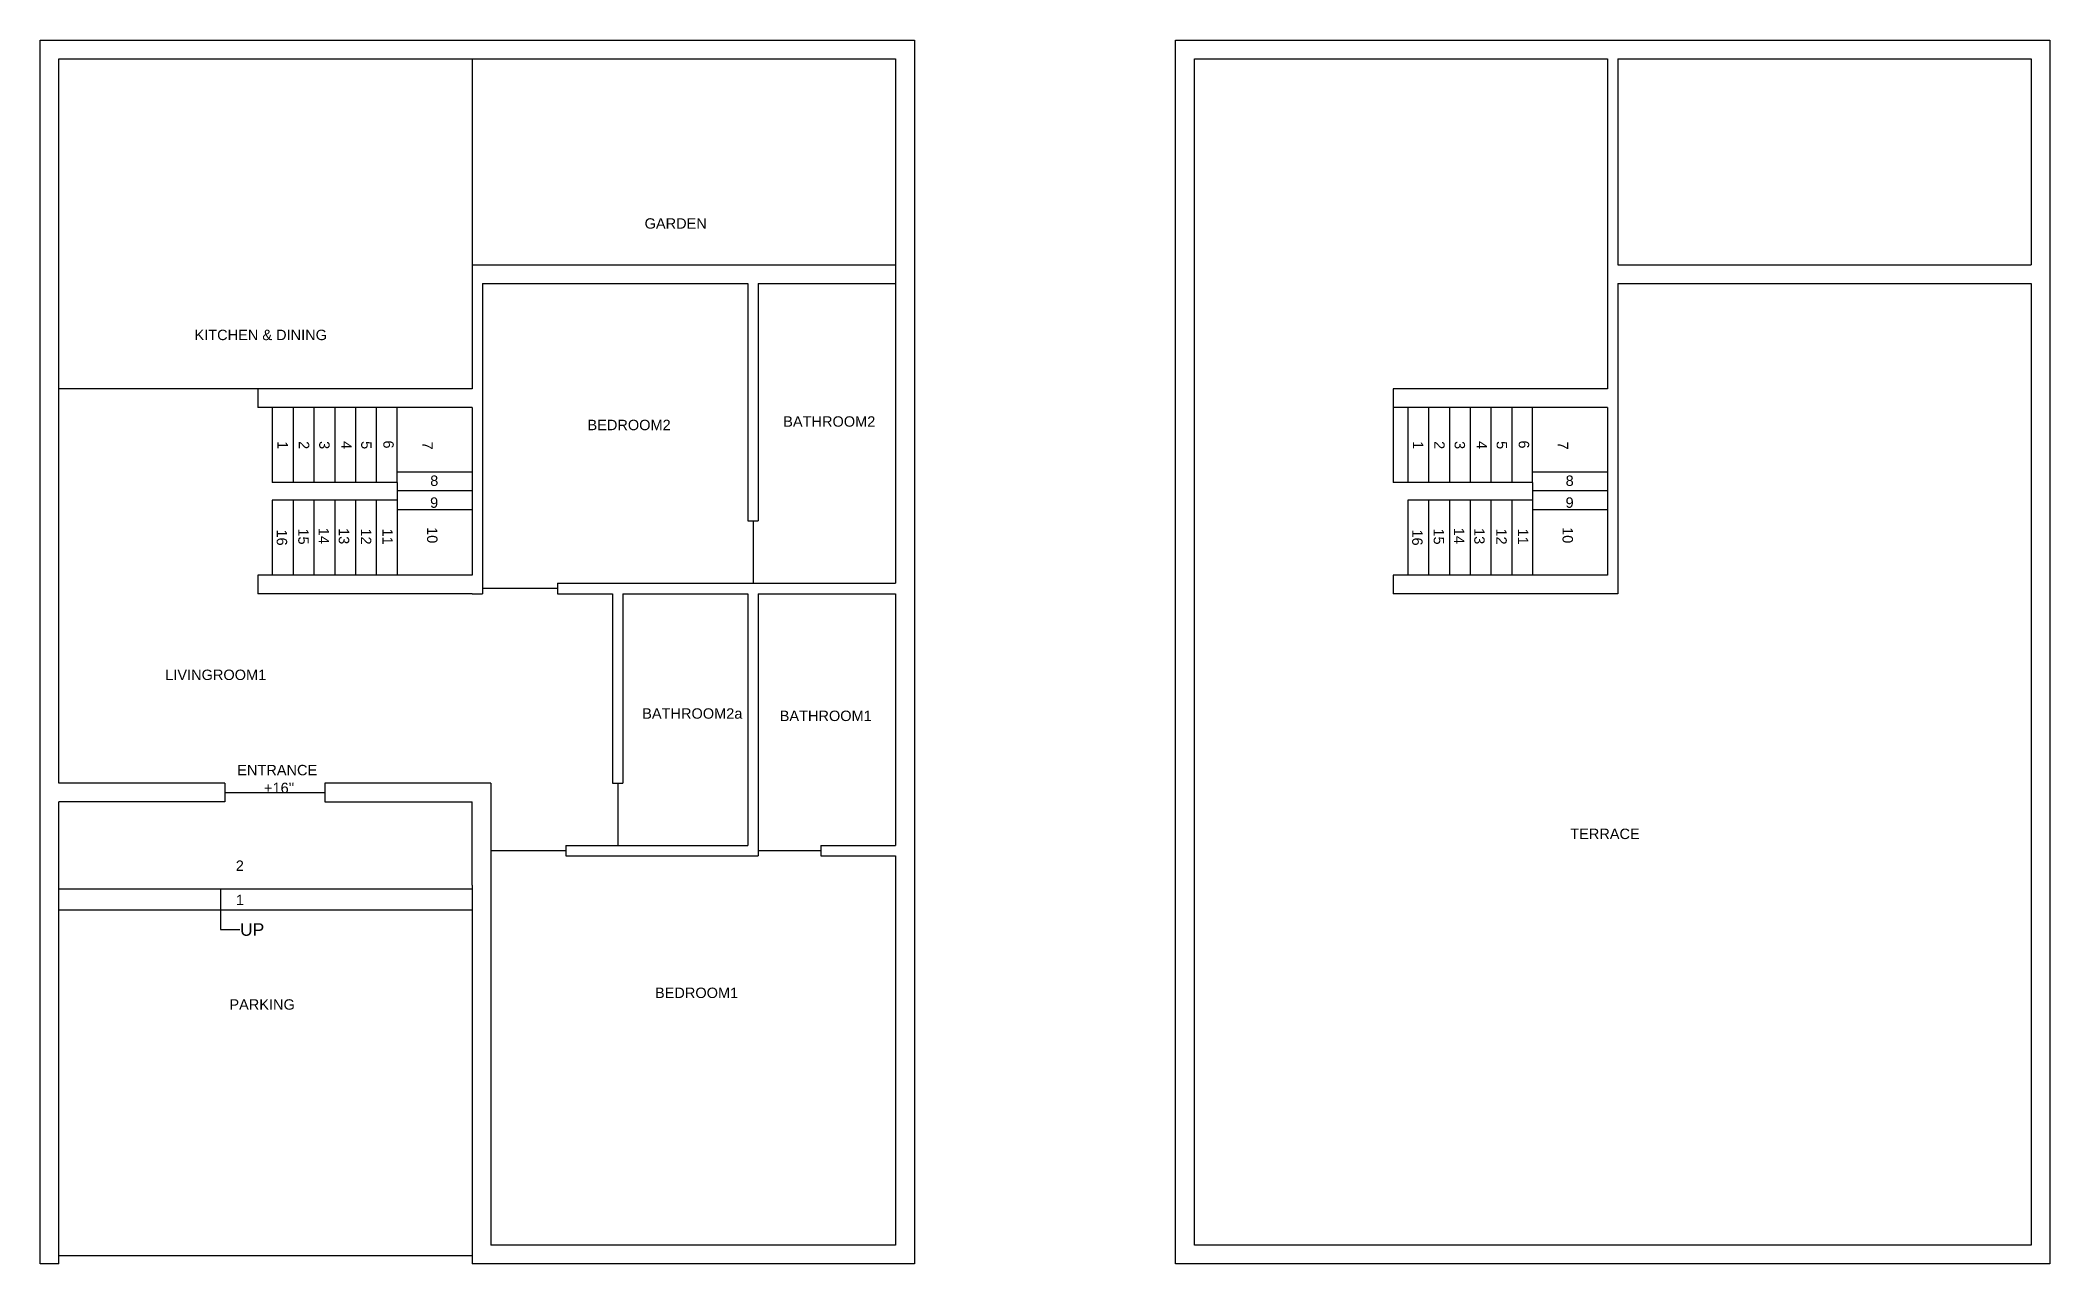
# Model space of a CAD drawing. Header units: feet. Extents: x 187 to 1152, y -868 to -280.
import ezdxf
from ezdxf import colors
from ezdxf.entities.mleader import LeaderData, LeaderLine
from ezdxf.math import Vec2, Vec3

# ---------------------------------------------------------------- set-up
doc = ezdxf.new("R2010")
doc.units = ezdxf.units.FT
doc.header["$MEASUREMENT"] = 0
for name, color, linetype in [('BathRoom1', 7, 'Continuous'), ('BathRoom2', 7, 'Continuous'), ('BathRoom2a', 7, 'Continuous'), ('BathRoom2c', 7, 'Continuous'), ('BedRoom1', 7, 'Continuous'), ('BedRoom2', 7, 'Continuous'), ('Boundary', 7, 'Continuous'), ('Door2.6fPanel', 7, 'Continuous'), ('Door3fPanel', 7, 'Continuous'), ('Door4fPanel', 7, 'Continuous'), ('Entrance_Staircase', 7, 'Continuous'), ('Kitchen & Dining', 7, 'Continuous'), ('LivingRoom1', 7, 'Continuous'), ('Main_gate', 7, 'Continuous'), ('Parking', 7, 'Continuous'), ('Staircase', 7, 'Continuous'), ('Staircase_innerwall', 7, 'Continuous')]:
    doc.layers.add(name, color=color, linetype=linetype)
doc.layers.add('Garden', color=7, linetype='Continuous', plot=False)
doc.layers.add('Terrace', color=7, linetype='Continuous', plot=False)
doc.styles.get("Standard").update_dxf_attribs({"font": 'arial.ttf'})

msp = doc.modelspace()

# ---------------------------------------------------------------- linework, layer by layer
at = {"layer": 'BathRoom1'}
for p, q in [((394.36, -447.23), (291.36, -447.23)), ((531.86, -545.73), (597.86, -545.73)), ((531.86, -545.73), (531.86, -671.73)), ((597.86, -545.73), (597.86, -666.73)), ((561.86, -666.73), (561.86, -671.73)), ((561.86, -666.73), (597.86, -666.73))]:
    msp.add_line(p, q, dxfattribs=at)
at = {"layer": 'BathRoom2'}
for p, q in [((531.86, -396.73), (597.86, -396.73)), ((531.86, -396.73), (531.86, -510.73)), ((597.86, -396.73), (597.86, -540.73)), ((526.86, -510.73), (531.86, -510.73)), ((526.86, -540.73), (597.86, -540.73))]:
    msp.add_line(p, q, dxfattribs=at)
at = {"layer": 'BathRoom2a'}
for p, q in [((466.86, -545.73), (526.86, -545.73)), ((466.86, -545.73), (466.86, -636.73)), ((526.86, -545.73), (526.86, -666.73)), ((461.86, -636.73), (466.86, -636.73)), ((439.36, -666.73), (526.86, -666.73))]:
    msp.add_line(p, q, dxfattribs=at)
at = {"layer": 'BathRoom2c'}
msp.add_line((394.36, -545.73), (291.36, -545.73), dxfattribs=at)
at = {"layer": 'BedRoom1'}
for p, q in [((403.36, -636.73), (403.36, -858.73)), ((439.36, -666.73), (439.36, -671.73)), ((439.36, -671.73), (531.86, -671.73)), ((561.86, -671.73), (597.86, -671.73)), ((597.86, -671.73), (597.86, -858.73)), ((597.86, -858.73), (403.36, -858.73))]:
    msp.add_line(p, q, dxfattribs=at)
at = {"layer": 'BedRoom2'}
for p, q in [((399.36, -396.73), (526.86, -396.73)), ((399.36, -396.73), (399.36, -545.73)), ((526.86, -396.73), (526.86, -510.73)), ((435.36, -540.73), (526.86, -540.73)), ((435.36, -540.73), (435.36, -545.73))]:
    msp.add_line(p, q, dxfattribs=at)
at = {"layer": 'Boundary'}
for p, q in [((186.86, -279.73), (606.86, -279.73)), ((186.86, -867.73), (186.86, -279.73)), ((606.86, -279.73), (606.86, -867.73)), ((732.4, -279.73), (1152.4, -279.73)), ((732.4, -867.73), (732.4, -279.73)), ((1152.4, -279.73), (1152.4, -867.73)), ((944.9, -288.73), (1143.4, -288.73)), ((1143.4, -288.73), (1143.4, -387.73)), ((195.86, -867.73), (186.86, -867.73)), ((606.86, -867.73), (394.36, -867.73)), ((741.4, -867.73), (732.4, -867.73)), ((1152.4, -867.73), (741.4, -867.73))]:
    msp.add_line(p, q, dxfattribs=at)
at = {"layer": 'Door2.6fPanel'}
for p, q in [((529.36, -510.73), (529.36, -540.73)), ((464.36, -636.73), (464.36, -666.73)), ((561.86, -669.23), (531.86, -669.23))]:
    msp.add_line(p, q, dxfattribs=at)
at = {"layer": 'Door3fPanel'}
for p, q in [((435.36, -543.23), (399.36, -543.23)), ((439.36, -669.23), (403.36, -669.23))]:
    msp.add_line(p, q, dxfattribs=at)
at = {"layer": 'Door4fPanel'}
for p, q in [((394.36, -456.23), (394.36, -536.73)), ((836.9, -456.23), (836.9, -492.23)), ((939.9, -456.23), (939.9, -536.73)), ((275.61, -641.23), (323.61, -641.23))]:
    msp.add_line(p, q, dxfattribs=at)
at = {"layer": 'Entrance_Staircase'}
for p, q in [((275.61, -636.73), (275.61, -645.73)), ((323.61, -636.73), (323.61, -645.73)), ((275.61, -645.73), (195.86, -645.73)), ((195.86, -685.73), (195.86, -645.73)), ((323.61, -645.73), (394.36, -645.73)), ((394.36, -685.73), (394.36, -645.73)), ((394.36, -687.73), (195.86, -687.73)), ((394.36, -697.73), (195.86, -697.73))]:
    msp.add_line(p, q, dxfattribs=at)
at = {"layer": 'Garden'}
for p, q in [((399.36, -288.73), (597.86, -288.73)), ((597.86, -288.73), (597.86, -396.73)), ((394.36, -387.73), (597.86, -387.73))]:
    msp.add_line(p, q, dxfattribs=at)
at = {"layer": 'Kitchen & Dining'}
for p, q in [((195.86, -288.73), (399.36, -288.73)), ((195.86, -507.23), (195.86, -288.73)), ((394.36, -288.73), (394.36, -447.23)), ((741.4, -288.73), (939.9, -288.73))]:
    msp.add_line(p, q, dxfattribs=at)
at = {"layer": 'LivingRoom1'}
for p, q in [((291.36, -447.23), (195.86, -447.23)), ((195.86, -636.73), (195.86, -507.23)), ((394.36, -545.73), (399.36, -545.73)), ((435.36, -545.73), (461.86, -545.73)), ((461.86, -545.73), (461.86, -636.73)), ((275.61, -636.73), (195.86, -636.73)), ((403.36, -636.73), (323.61, -636.73))]:
    msp.add_line(p, q, dxfattribs=at)
at = {"layer": 'Main_gate'}
msp.add_line((195.86, -863.73), (394.36, -863.73), dxfattribs=at)
at = {"layer": 'Parking'}
for p, q in [((195.86, -867.73), (195.86, -685.73)), ((394.36, -685.73), (394.36, -867.73))]:
    msp.add_line(p, q, dxfattribs=at)
at = {"layer": 'Staircase'}
for p, q in [((291.36, -447.23), (291.36, -456.23)), ((836.9, -447.23), (836.9, -456.23)), ((394.36, -456.23), (291.36, -456.23)), ((298.36, -456.23), (298.36, -492.23)), ((308.36, -456.23), (308.36, -492.23)), ((318.36, -456.23), (318.36, -492.23)), ((328.36, -456.23), (328.36, -492.23)), ((338.36, -456.23), (338.36, -492.23)), ((348.36, -456.23), (348.36, -492.23)), ((358.36, -492.23), (358.36, -456.23)), ((939.9, -456.23), (836.9, -456.23)), ((843.9, -456.23), (843.9, -492.23)), ((853.9, -456.23), (853.9, -492.23)), ((863.9, -456.23), (863.9, -492.23)), ((873.9, -456.23), (873.9, -492.23)), ((883.9, -456.23), (883.9, -492.23)), ((893.9, -456.23), (893.9, -492.23)), ((903.9, -492.23), (903.9, -456.23)), ((358.36, -487.23), (394.36, -487.23)), ((358.36, -492.23), (358.36, -510.23)), ((903.9, -487.23), (939.9, -487.23)), ((903.9, -492.23), (903.9, -510.23)), ((298.36, -500.73), (298.36, -536.73)), ((308.36, -500.73), (308.36, -536.73)), ((318.36, -500.73), (318.36, -536.73)), ((328.36, -500.73), (328.36, -536.73)), ((338.36, -500.73), (338.36, -536.73)), ((348.36, -500.73), (348.36, -536.73)), ((394.36, -496.23), (358.36, -496.23)), ((358.36, -500.73), (358.36, -536.73)), ((843.9, -500.73), (843.9, -536.73)), ((853.9, -500.73), (853.9, -536.73)), ((863.9, -500.73), (863.9, -536.73)), ((873.9, -500.73), (873.9, -536.73)), ((883.9, -500.73), (883.9, -536.73)), ((893.9, -500.73), (893.9, -536.73)), ((939.9, -496.23), (903.9, -496.23)), ((903.9, -500.73), (903.9, -536.73)), ((358.36, -505.23), (394.36, -505.23)), ((903.9, -505.23), (939.9, -505.23)), ((394.36, -536.73), (291.36, -536.73)), ((291.36, -536.73), (291.36, -545.73)), ((939.9, -536.73), (836.9, -536.73)), ((836.9, -536.73), (836.9, -545.73))]:
    msp.add_line(p, q, dxfattribs=at)
at = {"layer": 'Staircase_innerwall'}
for p, q in [((358.36, -492.23), (298.36, -492.23)), ((358.36, -492.23), (358.36, -510.23)), ((903.9, -492.23), (836.9, -492.23)), ((903.9, -492.23), (903.9, -510.23)), ((358.36, -500.73), (298.36, -500.73)), ((903.9, -500.73), (843.9, -500.73))]:
    msp.add_line(p, q, dxfattribs=at)
at = {"layer": 'Terrace'}
for p, q in [((741.4, -288.73), (939.9, -288.73)), ((741.4, -858.73), (741.4, -288.73)), ((939.9, -288.73), (939.9, -447.23)), ((944.9, -288.73), (944.9, -387.73)), ((944.9, -387.73), (1143.4, -387.73)), ((944.9, -396.73), (1143.4, -396.73)), ((944.9, -396.73), (944.9, -545.73)), ((1143.4, -396.73), (1143.4, -858.73)), ((939.9, -447.23), (836.9, -447.23)), ((944.9, -447.23), (944.9, -545.73)), ((944.9, -545.73), (836.9, -545.73)), ((1143.4, -858.73), (741.4, -858.73))]:
    msp.add_line(p, q, dxfattribs=at)

# ---------------------------------------------------------------- texts
at = {"layer": 'BathRoom1', "insert": (542.16, -601.91), "char_height": 5, "width": 33.8009, "attachment_point": 1}
msp.add_mtext('BATHROOM1', dxfattribs=at)
at = {"layer": 'BathRoom2', "insert": (543.86, -460.47), "char_height": 5, "width": 38.9455, "attachment_point": 1}
msp.add_mtext('BATHROOM2', dxfattribs=at)
at = {"layer": 'BathRoom2a', "insert": (476.11, -600.79), "char_height": 5, "width": 38.9455, "attachment_point": 1}
msp.add_mtext('BATHROOM2a', dxfattribs=at)
at = {"layer": 'BedRoom1', "insert": (482.24, -735.01), "char_height": 5, "width": 33.9424, "attachment_point": 1}
msp.add_mtext('BEDROOM1', dxfattribs=at)
at = {"layer": 'BedRoom2', "insert": (449.82, -462.14), "char_height": 5, "width": 33.9424, "attachment_point": 1}
msp.add_mtext('BEDROOM2', dxfattribs=at)
at = {"layer": 'Entrance_Staircase', "char_height": 5, "attachment_point": 1}
for s, insert, width in [('ENTRANCE', (281.53, -627.98), 33.9424), ("+16''", (294.41, -636.54), 33.9424), ('2', (280.83, -673.92), 4.2491), ('1', (280.87, -690.38), 4.2491)]:
    msp.add_mtext(s, dxfattribs=dict(at, insert=insert, width=width))
at = {"layer": 'Garden', "insert": (477.26, -365.31), "char_height": 5, "width": 33.9424, "attachment_point": 1}
msp.add_mtext('GARDEN', dxfattribs=at)
at = {"layer": 'Kitchen & Dining', "insert": (261.01, -418.86), "char_height": 5, "width": 72.1581, "attachment_point": 1}
msp.add_mtext('KITCHEN & DINING', dxfattribs=at)
at = {"layer": 'LivingRoom1', "insert": (246.94, -582.2), "char_height": 5, "width": 33.9424, "attachment_point": 1}
msp.add_mtext('LIVINGROOM1', dxfattribs=at)
at = {"layer": 'Parking', "insert": (277.77, -740.62), "char_height": 5, "width": 33.9424, "attachment_point": 1}
msp.add_mtext('PARKING', dxfattribs=at)
at = {"layer": 'Staircase', "char_height": 5, "width": 33.9424, "attachment_point": 1, "rotation": 270}
for s, insert in [('1', (305.86, -472.39)), ('2', (316.11, -472.39)), ('3', (325.9, -472.39)), ('4', (336.49, -472.39)), ('5', (346.08, -472.39)), ('6', (356.71, -472.07)), ('7', (375.48, -472.63)), ('1', (851.4, -472.39)), ('2', (861.65, -472.39)), ('3', (871.44, -472.39)), ('4', (882.03, -472.39)), ('5', (891.62, -472.39)), ('6', (902.25, -472.07)), ('7', (921.02, -472.63)), ('16', (305.5, -514.85)), ('15', (315.84, -514.36)), ('14', (325.6, -514.03)), ('13', (335.32, -514.19)), ('12', (345.94, -514.36)), ('11', (356.27, -514.37)), ('10', (377.74, -513.72)), ('16', (851.04, -514.85)), ('15', (861.38, -514.36)), ('14', (871.14, -514.03)), ('13', (880.86, -514.19)), ('12', (891.48, -514.36)), ('11', (901.81, -514.37)), ('10', (923.28, -513.72))]:
    msp.add_mtext(s, dxfattribs=dict(at, insert=insert))
at = {"layer": 'Staircase', "char_height": 5, "width": 33.9424, "attachment_point": 1}
for s, insert in [('8', (374.24, -488.92)), ('8', (919.78, -488.92)), ('9', (374.19, -499.44)), ('9', (919.73, -499.44))]:
    msp.add_mtext(s, dxfattribs=dict(at, insert=insert))
at = {"layer": 'Terrace', "insert": (921.99, -658.62), "char_height": 5, "width": 33.8009, "attachment_point": 1}
msp.add_mtext('TERRACE', dxfattribs=at)

# ---------------------------------------------------------------- leaders
at = {"layer": 'Entrance_Staircase'}
ml = msp.add_multileader_mtext('Standard', dxfattribs=at)
ml.set_content('UP', color=256)
ml.set_leader_properties()
ml.build(insert=Vec2(0, 0))
ml.multileader.update_dxf_attribs({"dogleg_length": 0.36, "arrow_head_size": 0.18})
ctx = ml.context
ctx.base_point, ctx.char_height, ctx.arrow_head_size, ctx.landing_gap_size, ctx.plane_origin = Vec3(282.8, -707.15), 6, 0.18, 0.09, Vec3(273.44, -697.76)
notes = []
notes.append((ctx, [(0, (1, 1, 0), (273.44, -707.15), (1, 0), 9.36, [(0, [(273.44, -687.25)], 0, [])])]))
ctx.mtext.insert, ctx.mtext.flow_direction = Vec3(282.89, -704.1), 5
for ctx, leaders in notes:
    for number, flags, end, landing, length, lines in leaders:
        leader = LeaderData()
        leader.index, (leader.has_last_leader_line, leader.has_dogleg_vector, leader.attachment_direction) = number, flags
        leader.last_leader_point, leader.dogleg_vector, leader.dogleg_length = Vec3(end), Vec3(landing), length
        for number, points, colour, breaks in lines:
            line = LeaderLine()
            line.index, line.vertices, line.color, line.breaks = number, Vec3.list(points), colors.encode_raw_color(colour), breaks
            leader.lines.append(line)
        ctx.leaders.append(leader)

doc.saveas('drawing.dxf')
